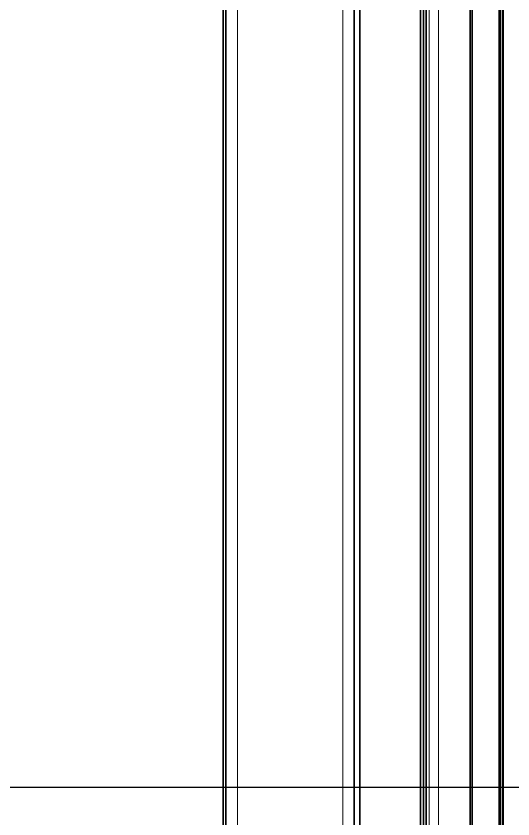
# Model space of a CAD drawing. Header units: inches. Extents: x 185496 to 352137, y 107182 to 179410.
# Drawn here: x 244245.5 to 244419.8, y 158169.9 to 158451.4 of the extents above; entities that cross this region are included whole.
import ezdxf

# ---------------------------------------------------------------- set-up
doc = ezdxf.new("R2010")
doc.units = ezdxf.units.IN
doc.header["$MEASUREMENT"] = 0

# ---------------------------------------------------------------- blocks, each defined once
blk = doc.blocks.new('liaojia')
at = {"color": 7, "lineweight": 35}
for p, q in [((800133.27, -280656.49), (799139.27, -280656.49)), ((800133.27, -280656.62), (799139.27, -280656.62)), ((800133.27, -280657.41), (799139.27, -280657.41)), ((800133.27, -280657.81), (799139.27, -280657.81)), ((800133.27, -280667.37), (799139.27, -280667.37)), ((800133.27, -280668.04), (799139.27, -280668.04)), ((800133.27, -280683.42), (799139.27, -280683.42)), ((800133.27, -280684.44), (799139.27, -280684.44)), ((799139.27, -280685.42), (800133.27, -280685.42)), ((799131.28, -280706.72), (800141.28, -280706.72)), ((800141.27, -280708.72), (799131.27, -280708.72)), ((800186.27, -280754.72), (799086.27, -280754.72)), ((800141.27, -280753.72), (799131.27, -280753.72))]:
    blk.add_line(p, q, dxfattribs=at)
at = {"color": 7, "lineweight": 13}
for p, q in [((800133.27, -280679.2), (799139.27, -280679.2)), ((800133.27, -280682.45), (799139.27, -280682.45)), ((800133.27, -280685.41), (799139.27, -280685.41)), ((800141.27, -280712.72), (799131.27, -280712.72)), ((800141.27, -280749.72), (799131.27, -280749.72))]:
    blk.add_line(p, q, dxfattribs=at)

msp = doc.modelspace()

# ---------------------------------------------------------------- linework, layer by layer
at = {"color": 5, "ltscale": 100}
msp.add_line((245720.11, 158180.98), (241239.9, 158180.98), dxfattribs=at)

# ---------------------------------------------------------------- block references
at = {"color": 30, "rotation": 270}
msp.add_blockref('liaojia', (525072.84, 957817.25), dxfattribs=at)

doc.saveas('drawing.dxf')
